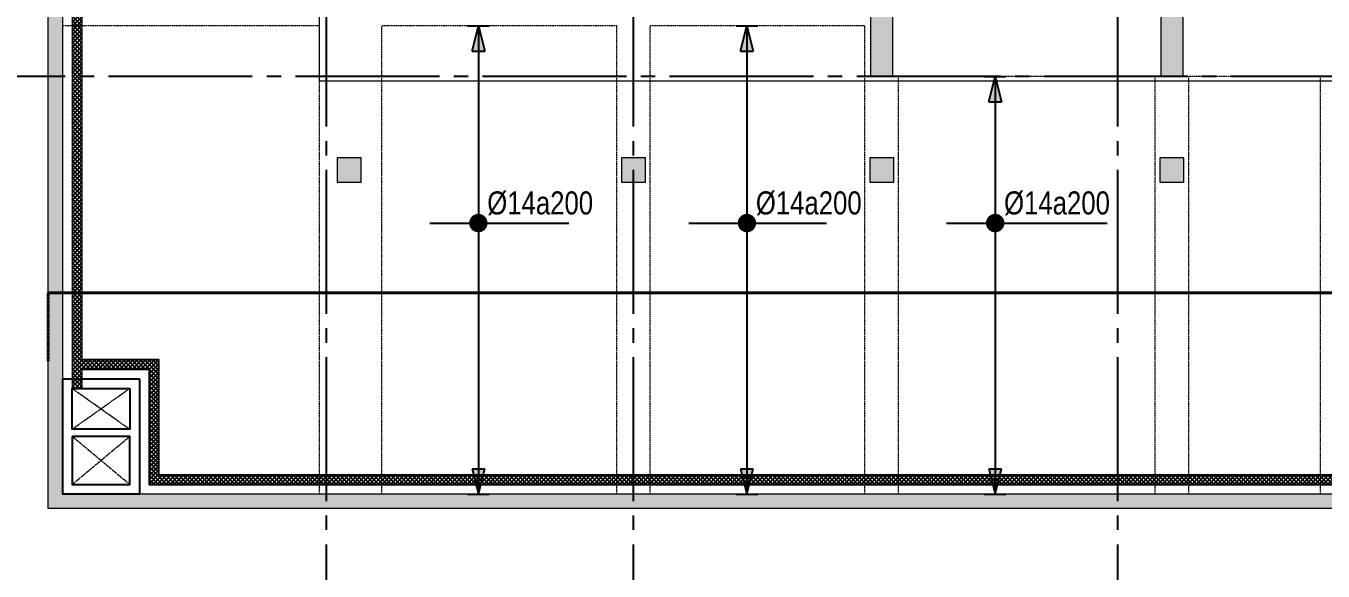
# Model space of a CAD drawing. Header units: millimetres. Extents: x -3819597 to -2591384, y 582389 to 820195.
# Drawn here: x -3057373 to -3030331, y 599678 to 611031 of the extents above; entities that cross this region are included whole.
import ezdxf
from ezdxf.enums import TextEntityAlignment as Align

# ---------------------------------------------------------------- set-up
doc = ezdxf.new("R2010")
doc.units = ezdxf.units.MM
doc.header["$MEASUREMENT"] = 0
for name, pattern in [('CENTER', [2, 1.25, -0.25, 0.25, -0.25]), ('CHG_XX_Cot_Ham 2$0$MB_Luoi truc$0$HTT Hidden 21', [3, 2, -1]), ('CHG_XX_Damsan_Ham 2$0$CHG_XX_Damsan_Ham 2$0$HIDDEN', [0.375, 0.25, -0.125]), ('CHG_XX_Luoi truc$0$MB_Luoi truc$0$Center101', [13, 10, -1, 1, -1]), ('HIDDEN', [0.375, 0.25, -0.125])]:
    doc.linetypes.add(name, pattern=pattern)
doc.layers.get('Defpoints').update_dxf_attribs({"color": 10, "lineweight": 0})
for name, color, linetype in [('02HN. TEXT B', 1, 'Continuous'), ('08HN. SSS X', 6, 'Continuous'), ('12HN. GRID', 1, 'CENTER'), ('CHG_XX_Damsan_Ham 2$0$CHG_XX_Damsan_Ham 2$0$MEP-00-GENERAL-35', 2, 'Continuous'), ('CHG_XX_Luoi truc$0$Grid', 34, 'Continuous'), ('CHG_XX_Luoi truc$0$Grid Line', 8, 'CHG_XX_Luoi truc$0$MB_Luoi truc$0$Center101'), ('dim', 51, 'Continuous')]:
    doc.layers.add(name, color=color, linetype=linetype)
for name, color, linetype, lineweight, plot in [('CHG_XX_Cot_Ham 2$0$NS-Column-H2', 90, 'Continuous', 13, False), ('CHG_XX_Cot_Ham 2$0$NS-Column-H2 @ 1', 90, 'Continuous', 13, False), ('CHG_XX_Cot_Ham 2$0$NS-Column-H2 @ 150', 90, 'Continuous', 13, False)]:
    doc.layers.add(name, color=color, linetype=linetype, lineweight=lineweight, plot=plot)
for name, color, linetype, lineweight in [('CHG_XX_Cot_Ham 2$0$NS-Pier-H2', 150, 'Continuous', 13), ('CHG_XX_Cot_Ham 2$0$NS-Pier-H2 @ 1', 150, 'Continuous', 13), ('CHG_XX_Cot_Ham 2$0$NS-Pier-H2 @ 150', 150, 'Continuous', 13), ("CHG_XX_Damsan_Ham 2$0$CHG_XX_Damsan_Ham 2$0$'S_General_Hidden_1 Thin", 1, 'CHG_XX_Damsan_Ham 2$0$CHG_XX_Damsan_Ham 2$0$HIDDEN', 18), ('CHG_XX_Damsan_Ham 2$0$CHG_XX_Damsan_Ham 2$0$CHG_XX_Damsan_Ham 2$0$Start net bao', 3, 'Continuous', 18), ('CHG_XX_Damsan_Ham 2$0$CHG_XX_Damsan_Ham 2$0$DBAO', 3, 'Continuous', 13), ('CHG_XX_Damsan_Ham 2$0$CHG_XX_Damsan_Ham 2$0$DMo', 9, 'CHG_XX_Damsan_Ham 2$0$CHG_XX_Damsan_Ham 2$0$HIDDEN', 9), ('CHG_XX_Damsan_Ham 2$0$CHG_XX_Damsan_Ham 2$0$DTE-MEP-H-SLAB TEXT', 3, 'Continuous', 0), ('CHG_XX_Damsan_Ham 2$0$CHG_XX_Damsan_Ham 2$0$mach ngung thi cong', 6, 'Continuous', 13), ('CHG_XX_Damsan_Ham 2$0$CHG_XX_Damsan_Ham 2$0$Start hatch', 8, 'Continuous', 25), ('CHG_XX_Damsan_Ham 2$0$CHG_XX_Damsan_Ham 2$0$Start hatch @ 1', 8, 'Continuous', 25), ('CHG_XX_Damsan_Ham 2$0$CHG_XX_Damsan_Ham 2$0$Start net bao', 3, 'Continuous', 18), ('CHG_XX_Damsan_Ham 2$0$HATCH', 57, 'Continuous', 9), ('CHG_XX_Damsan_Ham 2$0$mach ngung thi cong', 6, 'Continuous', 13), ('thep chay suot', 5, 'HIDDEN', 40)]:
    doc.layers.add(name, color=color, linetype=linetype, lineweight=lineweight)
doc.styles.add('[HN042014]STYLE', font='arial.ttf', dxfattribs={"width": 0.8})
doc.styles.add('CHG_XX_Luoi truc$0$MB_Luoi truc$0$Grid A-F$0$VNI-HelveCB', font='VHELVCB_0.TTF')

# ---------------------------------------------------------------- blocks, each defined once
blk = doc.blocks.new('*U129')
at = {"layer": '12HN. GRID', "linetype": 'Continuous'}
h = blk.add_hatch(color=256, dxfattribs=at)
h.dxf.hatch_style = 1
h.paths.add_polyline_path([(-44, 1192.5), (44, 1192.5), (0, 1368.5)])
h = blk.add_hatch(color=256, dxfattribs=at)
h.dxf.hatch_style = 1
h.paths.add_polyline_path([(0, -1881.5), (44, -1705.5), (-44, -1705.5)])
at = {"layer": '08HN. SSS X', "linetype": 'ByBlock', "ltscale": 10}
for p, q in [((-338.1, 0), (628.3, 0)), ((-338.1, 0), (-338.1, 0)), ((628.3, 0), (628.3, 0))]:
    blk.add_line(p, q, dxfattribs=at)
at = {"layer": '12HN. GRID', "linetype": 'Continuous'}
for p, q in [((-75, 1368.5), (75, 1368.5)), ((-44, 1192.5), (0, 1368.5)), ((0, 1368.5), (0, -1881.5)), ((0, 1368.5), (44, 1192.5)), ((-44, 1192.5), (44, 1192.5)), ((-44, -1705.5), (44, -1705.5)), ((-44, -1705.5), (0, -1881.5)), ((0, -1881.5), (44, -1705.5)), ((-75, -1881.5), (75, -1881.5))]:
    blk.add_line(p, q, dxfattribs=at)
at = {"layer": '12HN. GRID', "linetype": 'Continuous', "const_width": 64, "flags": 128}
blk.add_lwpolyline([(-32, 0, 1), (32, 0, 1)], format="xyb", close=True, dxfattribs=at)
at = {"layer": '02HN. TEXT B', "linetype": 'ByBlock', "style": '[HN042014]STYLE', "width": 0.8, "flags": 8}
blk.add_attdef('1', text='', height=160, dxfattribs=at).set_placement((61.7, 140), align=Align.MIDDLE_LEFT)
blk.add_attdef('0', text='', height=160, dxfattribs=at).set_placement((788.3, 0), align=Align.MIDDLE_CENTER)
at = {"layer": 'Defpoints', "color": 9, "linetype": 'ByBlock', "style": '[HN042014]STYLE', "width": 0.8, "flags": 9}
for tag, p in [('2', (341.6, 8443.8)), ('3', (341.6, 8039)), ('4', (341.6, 7634.2)), ('5', (341.6, 7243.8))]:
    blk.add_attdef(tag, text='', height=250, dxfattribs=at).set_placement(p, align=Align.MIDDLE_CENTER)
blk = doc.blocks.new('*U130')
at = {"layer": '12HN. GRID', "linetype": 'Continuous'}
h = blk.add_hatch(color=256, dxfattribs=at)
h.dxf.hatch_style = 1
h.paths.add_polyline_path([(-44, 1192.5), (44, 1192.5), (0, 1368.5)])
h = blk.add_hatch(color=256, dxfattribs=at)
h.dxf.hatch_style = 1
h.paths.add_polyline_path([(0, -1881.5), (44, -1705.5), (-44, -1705.5)])
at = {"layer": '08HN. SSS X', "linetype": 'ByBlock', "ltscale": 10}
for p, q in [((-404.8, 0), (553.3, 0)), ((-404.8, 0), (-404.8, 0)), ((553.3, 0), (553.3, 0))]:
    blk.add_line(p, q, dxfattribs=at)
at = {"layer": '12HN. GRID', "linetype": 'Continuous'}
for p, q in [((-75, 1368.5), (75, 1368.5)), ((-44, 1192.5), (0, 1368.5)), ((0, 1368.5), (0, -1881.5)), ((0, 1368.5), (44, 1192.5)), ((-44, 1192.5), (44, 1192.5)), ((-44, -1705.5), (44, -1705.5)), ((-44, -1705.5), (0, -1881.5)), ((0, -1881.5), (44, -1705.5)), ((-75, -1881.5), (75, -1881.5))]:
    blk.add_line(p, q, dxfattribs=at)
at = {"layer": '12HN. GRID', "linetype": 'Continuous', "const_width": 64, "flags": 128}
blk.add_lwpolyline([(-32, 0, 1), (32, 0, 1)], format="xyb", close=True, dxfattribs=at)
at = {"layer": '02HN. TEXT B', "linetype": 'ByBlock', "style": '[HN042014]STYLE', "width": 0.8, "flags": 8}
blk.add_attdef('1', text='', height=160, dxfattribs=at).set_placement((61.7, 140), align=Align.MIDDLE_LEFT)
blk.add_attdef('0', text='', height=160, dxfattribs=at).set_placement((713.3, 0), align=Align.MIDDLE_CENTER)
at = {"layer": 'Defpoints', "color": 9, "linetype": 'ByBlock', "style": '[HN042014]STYLE', "width": 0.8, "flags": 9}
for tag, p in [('2', (341.6, 8443.8)), ('3', (341.6, 8039)), ('4', (341.6, 7634.2)), ('5', (341.6, 7243.8))]:
    blk.add_attdef(tag, text='', height=250, dxfattribs=at).set_placement(p, align=Align.MIDDLE_CENTER)
blk = doc.blocks.new('*U131')
at = {"layer": '12HN. GRID', "linetype": 'Continuous'}
h = blk.add_hatch(color=256, dxfattribs=at)
h.dxf.hatch_style = 1
h.paths.add_polyline_path([(-44, 842.5), (44, 842.5), (0, 1018.5)])
h = blk.add_hatch(color=256, dxfattribs=at)
h.dxf.hatch_style = 1
h.paths.add_polyline_path([(0, -1881.5), (44, -1705.5), (-44, -1705.5)])
at = {"layer": '08HN. SSS X', "linetype": 'ByBlock', "ltscale": 10}
for p, q in [((-338.1, 0), (778.5, 0)), ((-338.1, 0), (-338.1, 0)), ((778.5, 0), (778.5, 0))]:
    blk.add_line(p, q, dxfattribs=at)
at = {"layer": '12HN. GRID', "linetype": 'Continuous'}
for p, q in [((-75, 1018.5), (75, 1018.5)), ((-44, 842.5), (0, 1018.5)), ((0, 1018.5), (0, -1881.5)), ((0, 1018.5), (44, 842.5)), ((-44, 842.5), (44, 842.5)), ((-44, -1705.5), (44, -1705.5)), ((-44, -1705.5), (0, -1881.5)), ((0, -1881.5), (44, -1705.5)), ((-75, -1881.5), (75, -1881.5))]:
    blk.add_line(p, q, dxfattribs=at)
at = {"layer": '12HN. GRID', "linetype": 'Continuous', "const_width": 64, "flags": 128}
blk.add_lwpolyline([(-32, 0, 1), (32, 0, 1)], format="xyb", close=True, dxfattribs=at)
at = {"layer": '02HN. TEXT B', "linetype": 'ByBlock', "style": '[HN042014]STYLE', "width": 0.8, "flags": 8}
blk.add_attdef('1', text='', height=160, dxfattribs=at).set_placement((61.7, 140), align=Align.MIDDLE_LEFT)
blk.add_attdef('0', text='', height=160, dxfattribs=at).set_placement((423.8, 33.5), align=Align.MIDDLE_CENTER)
at = {"layer": 'Defpoints', "color": 9, "linetype": 'ByBlock', "style": '[HN042014]STYLE', "width": 0.8, "flags": 9}
for tag, p in [('2', (341.6, 8443.8)), ('3', (341.6, 8039)), ('4', (341.6, 7634.2)), ('5', (341.6, 7243.8))]:
    blk.add_attdef(tag, text='', height=250, dxfattribs=at).set_placement(p, align=Align.MIDDLE_CENTER)
blk = doc.blocks.new('*U1035')
at = {"layer": 'CHG_XX_Cot_Ham 2$0$NS-Pier-H2 @ 1'}
h = blk.add_hatch(color=256, dxfattribs=at)
h.dxf.hatch_style = 1
h.paths.add_polyline_path([(450, 0), (0, 0), (0, -2550), (450, -2550)])
at = {"layer": 'CHG_XX_Cot_Ham 2$0$NS-Pier-H2 @ 150'}
h = blk.add_hatch(color=256, dxfattribs=at)
h.dxf.hatch_style = 1
h.paths.add_polyline_path([(450, 0), (0, 0), (0, -2550), (450, -2550)])
blk = doc.blocks.new('CHG_XX_Cot_Ham 2$0$Block A_C450x2250')
at = {"layer": 'CHG_XX_Cot_Ham 2$0$NS-Pier-H2'}
blk.add_lwpolyline([(450, -2550), (0, -2550), (0, 0), (450, 0)], close=True, dxfattribs=at)
blk.add_blockref('*U1035', (0, 0), dxfattribs=at)
blk = doc.blocks.new('*U1037')
at = {"layer": 'CHG_XX_Cot_Ham 2$0$NS-Column-H2 @ 1'}
h = blk.add_hatch(color=256, dxfattribs=at)
h.dxf.hatch_style = 1
h.paths.add_polyline_path([(-250, -250), (-250, 250), (250, 250), (250, -250)])
at = {"layer": 'CHG_XX_Cot_Ham 2$0$NS-Column-H2 @ 150'}
h = blk.add_hatch(color=256, dxfattribs=at)
h.dxf.hatch_style = 1
h.paths.add_polyline_path([(-250, -250), (-250, 250), (250, 250), (250, -250)])
blk = doc.blocks.new('CHG_XX_Cot_Ham 2$0$500x500')
at = {"layer": 'CHG_XX_Cot_Ham 2$0$NS-Column-H2'}
blk.add_lwpolyline([(250, -250), (250, 250), (-250, 250), (-250, -250)], close=True, dxfattribs=at)
blk.add_blockref('*U1037', (0, 0), dxfattribs=at)
blk = doc.blocks.new('*U1029')
at = {"layer": 'CHG_XX_Luoi truc$0$Grid Line'}
blk.add_line((0, 0), (0, 608), dxfattribs=at)
at = {"layer": 'CHG_XX_Luoi truc$0$Grid', "lineweight": -2, "style": 'CHG_XX_Luoi truc$0$MB_Luoi truc$0$Grid A-F$0$VNI-HelveCB'}
for tag, p in [('GRIDSUB', (0, 617)), ('GRID', (0, -9))]:
    blk.add_attdef(tag, text='', height=5, dxfattribs=at).set_placement(p, align=Align.MIDDLE)
blk = doc.blocks.new('*U1031')
at = {"layer": 'CHG_XX_Luoi truc$0$Grid Line'}
blk.add_line((0, 0), (0, 438), dxfattribs=at)
at = {"layer": 'CHG_XX_Luoi truc$0$Grid', "lineweight": -2, "style": 'CHG_XX_Luoi truc$0$MB_Luoi truc$0$Grid A-F$0$VNI-HelveCB'}
for tag, p in [('GRIDSUB', (0, 447)), ('GRID', (0, -9))]:
    blk.add_attdef(tag, text='', height=5, dxfattribs=at).set_placement(p, align=Align.MIDDLE)
blk = doc.blocks.new('CHG_XX_Luoi truc')
at = {"layer": 'CHG_XX_Luoi truc$0$Grid', "xscale": 300, "yscale": 300, "zscale": 300}
for p in [(38150, -12747), (44550, -12747), (54650, -12747)]:
    blk.add_blockref('*U1029', p, dxfattribs=at)
at = {"layer": 'CHG_XX_Luoi truc$0$Grid', "xscale": 300.0000000000013, "yscale": 300.0000000000013, "zscale": 300.0000000000013, "rotation": 90}
blk.add_blockref('*U1031', (110703, 0), dxfattribs=at)
blk = doc.blocks.new('CHG_XX_Cot_Ham 2')
at = {"layer": 'CHG_XX_Cot_Ham 2$0$NS-Pier-H2'}
h = blk.add_hatch(color=256, dxfattribs=at)
h.dxf.hatch_style = 1
h.paths.add_polyline_path([(99639.2, 163400), (-10900, 163400), (-10900, 85450), (-300, 85450), (-300, 84050), (32350, 84050), (32350, -9000), (103575.5, -9000), (106050, -6022), (106050, 158254.3)])
h.paths.add_polyline_path([(99533.7, 163100), (105750, 158110.4), (105750, 90450), (105650, 90450), (105750, 90450), (105750, 13850), (105750, 13722.3), (105750, -5913.6), (103434.7, -8700), (93599.8, -8700), (93299.8, -8700), (32650, -8700), (32650, 84350), (0, 84350), (0, 85750), (-10600, 85750), (-10600, 163100), (93600, 163100)], flags=16)
for p, q in [((32650, -8700), (32650, 84350)), ((32350, -9000), (32350, 84050)), ((93599.8, -8700), (32650, -8700)), ((103575.5, -9000), (32350, -9000))]:
    blk.add_line(p, q, dxfattribs=at)
at = {"layer": 'CHG_XX_Cot_Ham 2$0$NS-Pier-H2', "linetype": 'CHG_XX_Cot_Ham 2$0$MB_Luoi truc$0$HTT Hidden 21'}
blk.add_lwpolyline([(99639.2, 163400), (106050, 158254.3), (106050, -6022), (103575.5, -9000), (32350, -9000), (32350, 84050), (-300, 84050), (-300, 85450), (-10900, 85450), (-10900, 163400)], close=True, dxfattribs=at)
at = {"layer": 'CHG_XX_Cot_Ham 2$0$NS-Column-H2'}
for p in [(38625, -1950), (44550, -1950), (49725, -1950), (55775, -1950)]:
    blk.add_blockref('CHG_XX_Cot_Ham 2$0$500x500', p, dxfattribs=at)
at = {"layer": 'CHG_XX_Cot_Ham 2$0$NS-Pier-H2'}
for name, p in [('CHG_XX_Luoi truc', (0, 0)), ('CHG_XX_Cot_Ham 2$0$Block A_C450x2250', (49500, 2550)), ('CHG_XX_Cot_Ham 2$0$Block A_C450x2250', (55550, 2550))]:
    blk.add_blockref(name, p, dxfattribs=at)
blk = doc.blocks.new('CHG_XX_Damsan_Ham 2$0$CHG_XX_Damsan_Ham 2$0$sdfsgdh')
at = {"layer": 'CHG_XX_Damsan_Ham 2$0$CHG_XX_Damsan_Ham 2$0$Start hatch', "ltscale": 0.5}
h = blk.add_hatch(dxfattribs=at)
h.set_pattern_fill('ANSI37', color=256, scale=500)
h.set_pattern_definition([(45, (273994.73, -7150), (-44.194174, 44.194174), []), (135, (273994.73, -7150), (-44.194174, -44.194174), [])])
h.paths.add_polyline_path([(99888, -169200), (99488, -169200), (99488, -167800), (102288, -167800), (102288, -169400), (103600, -169400), (103600, -146850), (103600, -146650), (103400, -146650), (103400, -169200), (102488, -169200), (102488, -167600), (99288, -167600), (99288, -169200), (45350, -169200), (45350, -169400), (99888, -169400)])
at = {"layer": 'CHG_XX_Damsan_Ham 2$0$CHG_XX_Damsan_Ham 2$0$Start hatch @ 1', "ltscale": 0.5}
h = blk.add_hatch(dxfattribs=at)
h.set_pattern_fill('ANSI37', color=256, scale=500)
h.set_pattern_definition([(45, (273994.73, -8650), (-44.194174, 44.194174), []), (135, (273994.73, -8650), (-44.194174, -44.194174), [])])
h.paths.add_polyline_path([(43750, -126131), (43550, -126131), (43550, -167400), (43750, -167400), (43750, -167000), (45150, -167000), (45150, -169400), (45350, -169400), (45350, -170700), (45350, -166800), (43750, -166800)])
at = {"layer": 'CHG_XX_Damsan_Ham 2$0$CHG_XX_Damsan_Ham 2$0$DTE-MEP-H-SLAB TEXT', "color": 2, "ltscale": 0.5}
for p, q in [((43550, -125531), (43550, -167400)), ((43750, -126131), (43750, -166800)), ((43750, -167000), (43750, -167400)), ((43750, -167400), (43550, -167400))]:
    blk.add_line(p, q, dxfattribs=at)
at = {"layer": 'CHG_XX_Damsan_Ham 2$0$CHG_XX_Damsan_Ham 2$0$MEP-00-GENERAL-35'}
for points in [[(43750, -166800), (45350, -166800), (45350, -169200), (99288, -169200)], [(43750, -167000), (45150, -167000), (45150, -169400), (99888, -169400)]]:
    blk.add_lwpolyline(points, dxfattribs=at)
for points in [[(44950, -167200), (44950, -169600), (43350, -169600), (43350, -167200)], [(44750, -167400), (44750, -168250), (43550, -168250), (43550, -167400)], [(43550, -168400), (43550, -169400), (44750, -169400), (44750, -168400)]]:
    blk.add_lwpolyline(points, close=True, dxfattribs=at)
blk = doc.blocks.new('CHG_XX_Damsan_Ham 2', base_point=(3089256, -609981))
at = {"layer": "CHG_XX_Damsan_Ham 2$0$CHG_XX_Damsan_Ham 2$0$'S_General_Hidden_1 Thin", "ltscale": 10}
for p, q in [((38000, 1050), (32650, 1050)), ((38000, -8700), (38000, 1050)), ((44200, 1050), (39300, 1050)), ((39300, -8700), (39300, 1050)), ((44200, -8700), (44200, 1050)), ((49375, 1050), (44900, 1050)), ((44900, -8700), (44900, 1050)), ((49375, -8700), (49375, 1050)), ((55425, 0), (50075, 0)), ((50075, -8700), (50075, 0)), ((55425, -8700), (55425, 0)), ((58875, 0), (56125, 0)), ((56125, -8700), (56125, 0)), ((58875, -8700), (58875, 0))]:
    blk.add_line(p, q, dxfattribs=at)
at = {"layer": 'CHG_XX_Damsan_Ham 2$0$CHG_XX_Damsan_Ham 2$0$CHG_XX_Damsan_Ham 2$0$Start net bao'}
for points in [[(-10900, 163400), (99639, 163400), (106050, 158250), (106050, -6022), (103576, -9000), (32350, -9000), (32350, 84050), (-300, 84050)], [(93300, -8700), (32650, -8700), (32650, 84350), (0, 84350)]]:
    blk.add_lwpolyline(points, dxfattribs=at)
at = {"layer": 'CHG_XX_Damsan_Ham 2$0$CHG_XX_Damsan_Ham 2$0$DMo'}
for p, q in [((32850, -6500), (34050, -7350)), ((34050, -6500), (32850, -7350)), ((32850, -7500), (34050, -8500)), ((34050, -7500), (32850, -8500))]:
    blk.add_line(p, q, dxfattribs=at)
at = {"layer": 'CHG_XX_Damsan_Ham 2$0$CHG_XX_Damsan_Ham 2$0$mach ngung thi cong'}
blk.add_lwpolyline([(38000, 23700), (75851, 23700), (75851, 50950), (99650, 50950), (99650, -100), (38000, -100)], close=True, dxfattribs=at)
at = {"layer": 'CHG_XX_Damsan_Ham 2$0$CHG_XX_Damsan_Ham 2$0$Start net bao'}
for points in [[(-10900, 163400), (99639, 163400), (106050, 158250), (106050, -6022), (103576, -9000), (32350, -9000), (32350, 84050), (-300, 84050)], [(93300, -8700), (32650, -8700), (32650, 84350), (0, 84350)]]:
    blk.add_lwpolyline(points, dxfattribs=at)
at = {"layer": 'CHG_XX_Damsan_Ham 2$0$mach ngung thi cong'}
blk.add_lwpolyline([(38000, 23900), (75549, 23900), (75549, 50950), (99650, 50950), (99650, -100), (38000, -100)], close=True, dxfattribs=at)
at = {"layer": 'CHG_XX_Damsan_Ham 2$0$CHG_XX_Damsan_Ham 2$0$DBAO'}
blk.add_blockref('CHG_XX_Cot_Ham 2', (0, 0), dxfattribs=at)
at = {"layer": 'CHG_XX_Damsan_Ham 2$0$CHG_XX_Damsan_Ham 2$0$DTE-MEP-H-SLAB TEXT'}
blk.add_blockref('CHG_XX_Damsan_Ham 2$0$CHG_XX_Damsan_Ham 2$0$sdfsgdh', (-10700, 160900), dxfattribs=at)
at = {"layer": 'CHG_XX_Damsan_Ham 2$0$HATCH'}
blk.add_blockref('CHG_XX_Cot_Ham 2', (0, 0), dxfattribs=at)
blk = doc.blocks.new('*U861')
at = {"layer": 'thep chay suot', "linetype": 'HIDDEN', "ltscale": 10}
blk.add_line((-12344.3, 0), (12211.5, 0), dxfattribs=at)
at = {"layer": 'thep chay suot', "linetype": 'ByBlock', "ltscale": 0.001}
blk.add_line((-12344.3, 0), (-12344.3, -476.5), dxfattribs=at)
at = {"layer": '02HN. TEXT B', "linetype": 'ByBlock', "style": '[HN042014]STYLE', "width": 0.8, "flags": 8}
blk.add_attdef('0', text='', height=160, dxfattribs=at).set_placement((-351.3, 260), align=Align.MIDDLE_CENTER)
blk.add_attdef('1', text='', height=160, dxfattribs=at).set_placement((151.8, 180), align=Align.MIDDLE_LEFT)
at = {"layer": 'Defpoints', "color": 9, "linetype": 'ByBlock', "style": '[HN042014]STYLE', "width": 0.8, "flags": 9}
for tag, p in [('2', (-12025.5, -1000)), ('3', (-12025.5, -1404.8)), ('4', (-12025.5, -1809.5)), ('5', (-12025.5, -2200))]:
    blk.add_attdef(tag, text='', height=250, dxfattribs=at).set_placement(p, align=Align.MIDDLE_CENTER)

msp = doc.modelspace()

# ---------------------------------------------------------------- block references
at = {"layer": '08HN. SSS X', "linetype": 'Continuous'}
ref = msp.add_blockref('*U129', (-3047940.8, 606925.5), dxfattribs=dict(at, xscale=3, yscale=3, zscale=3))
ref.add_attrib('1', '%%c14a200', dxfattribs={"layer": '02HN. TEXT B', "linetype": 'ByBlock', "height": 480, "style": '[HN042014]STYLE', "width": 0.8}).set_placement((-3047755.8, 607345.5), align=Align.MIDDLE_LEFT)
ref = msp.add_blockref('*U130', (-3042341.3, 606925.5), dxfattribs=dict(at, xscale=3, yscale=3, zscale=3))
ref.add_attrib('1', '%%c14a200', dxfattribs={"layer": '02HN. TEXT B', "linetype": 'ByBlock', "height": 480, "style": '[HN042014]STYLE', "width": 0.8}).set_placement((-3042156.2, 607345.5), align=Align.MIDDLE_LEFT)
ref = msp.add_blockref('*U131', (-3037166.3, 606925.5), dxfattribs=dict(at, xscale=3, yscale=3, zscale=3))
ref.add_attrib('1', '%%c14a200', dxfattribs={"layer": '02HN. TEXT B', "linetype": 'ByBlock', "height": 480, "style": '[HN042014]STYLE', "width": 0.8}).set_placement((-3036981.2, 607345.5), align=Align.MIDDLE_LEFT)
at = {"layer": 'dim', "ltscale": 1500}
msp.add_blockref('CHG_XX_Damsan_Ham 2', (0, 0), dxfattribs=at)
at = {"layer": 'thep chay suot', "xscale": 3, "yscale": 3, "zscale": 3}
msp.add_blockref('*U861', (-3019873.1, 605474.4), dxfattribs=at)

doc.saveas('drawing.dxf')
